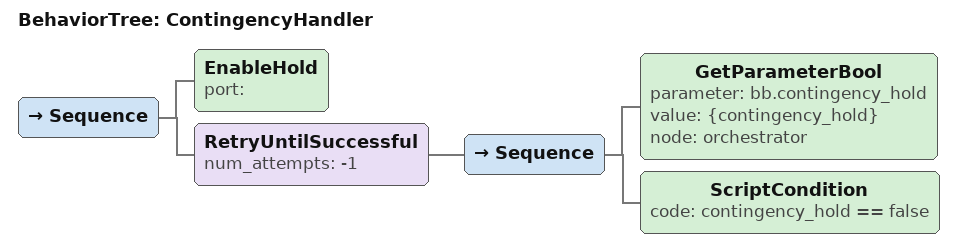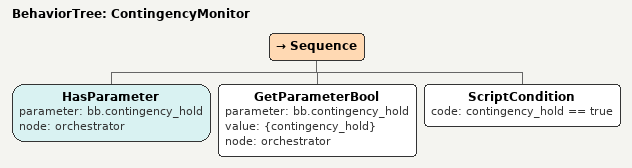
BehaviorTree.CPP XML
<?xml version="1.0" encoding="UTF-8"?>
<root BTCPP_format="4">
  <BehaviorTree ID="ContingencyHandler">
    <Sequence>
      <EnableHold port=""/>
      <RetryUntilSuccessful num_attempts="-1">
        <Sequence>
          <GetParameterBool parameter="bb.contingency_hold"
                            value="{contingency_hold}"
                            node="orchestrator"/>
          <ScriptCondition code="contingency_hold == false"/>
        </Sequence>
      </RetryUntilSuccessful>
    </Sequence>
  </BehaviorTree>

  <BehaviorTree ID="ContingencyMonitor">
    <Sequence>
      <HasParameter parameter="bb.contingency_hold"
                    node="orchestrator"/>
      <GetParameterBool parameter="bb.contingency_hold"
                        value="{contingency_hold}"
                        node="orchestrator"/>
      <ScriptCondition code="contingency_hold == true"/>
    </Sequence>
  </BehaviorTree>

</root>
